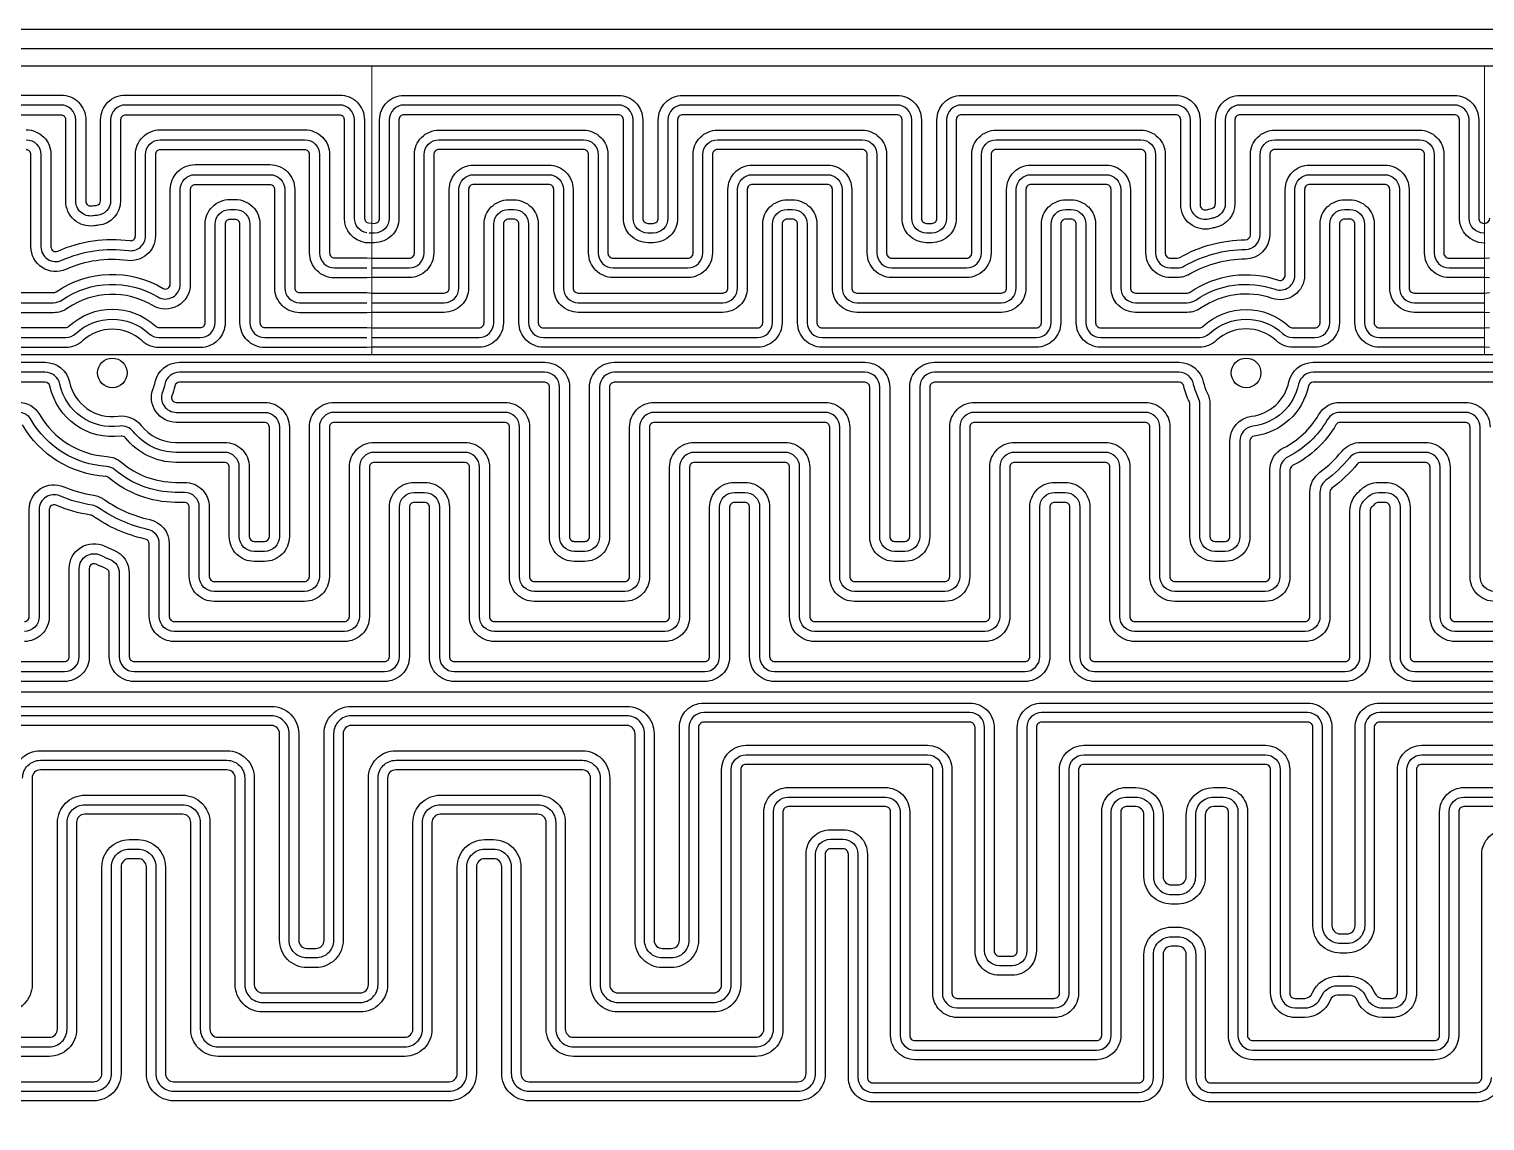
# Model space of a CAD drawing. Header units: millimetres. Extents: x -2003 to 8583, y -2734 to 1824.
# Drawn here: x 4998.1 to 5293.4, y 879.8 to 1101.4 of the extents above; entities that cross this region are included whole.
import ezdxf

# ---------------------------------------------------------------- set-up
doc = ezdxf.new("R2010")
doc.units = ezdxf.units.MM
doc.layers.add('参照', color=6, linetype='Continuous', lineweight=9)
for name, color, linetype in [('发热丝', 3, 'Continuous'), ('发热区', 2, 'Continuous'), ('菲林', 21, 'Continuous')]:
    doc.layers.add(name, color=color, linetype=linetype)

# ---------------------------------------------------------------- blocks, each defined once
blk = doc.blocks.new('20251221.1025411')
at = {"color": 0, "linetype": 'Continuous', "lineweight": 25}
blk.add_lwpolyline([(1458.5, 147), (1458.5, 258.5, -0.4142136), (1463.5, 263.5), (1473.5, 263.5, 0.4142136), (1478.5, 268.5), (1478.5, 424, 0.4142136), (1477.5, 425), (1, 425, 0.4142136)], format="xyb", dxfattribs=at)
for centre in [(969.25, 362.75), (1199.25, 362.75)]:
    blk.add_circle(centre, 3, dxfattribs=at)
at = {"layer": '参照', "color": 0}
for points in [[(1247.623, 425), (1021.897, 425), (1021.897, 366.4), (1247.623, 366.4)], [(1388.512, 251.385), (1388.512, 366.4), (1247.623, 366.4), (1247.623, 425), (1478.5, 425), (1478.5, 251.385)]]:
    blk.add_lwpolyline(points, close=True, dxfattribs=at)
at = {"layer": '参照', "color": 0, "linetype": 'Continuous', "lineweight": 25}
for points in [[(1020.897, 391.168, -0.3691491), (1018.364, 394.132), (1018.364, 414.1, 0.4142136), (1015.364, 417.1), (971.901, 417.1, 0.4142136), (968.901, 414.1), (968.901, 397.7, -0.3865017), (966.187, 394.714, 0.007639), (965.212, 394.605, -0.4516449), (961.835, 397.581), (961.835, 414.1, 0.4142136), (958.835, 417.1), (915.371, 417.1, 0.4142136)], [(1247.623, 391.132), (1247.482, 391.132, -0.4142136), (1244.482, 394.132), (1244.482, 414.1, 0.4142136), (1241.482, 417.1), (1198.019, 417.1, 0.4142136), (1195.019, 414.1), (1195.019, 397.107, -0.3546807), (1192.637, 394.172, 0.007785), (1191.662, 393.95, -0.4859498), (1187.953, 396.865), (1187.953, 414.1, 0.4142136), (1184.953, 417.1), (1141.489, 417.1, 0.4142136), (1138.489, 414.1), (1138.489, 394.132, -0.4142136), (1135.489, 391.132), (1134.423, 391.132, -0.4142136), (1131.423, 394.132), (1131.423, 414.1, 0.4142136), (1128.423, 417.1), (1084.96, 417.1, 0.4142136), (1081.96, 414.1), (1081.96, 394.132, -0.4142136), (1078.96, 391.132), (1077.894, 391.132, -0.4142136), (1074.894, 394.132), (1074.894, 414.1, 0.4142136), (1071.894, 417.1), (1028.43, 417.1, 0.4142136), (1025.43, 414.1), (1025.43, 394.132, -0.4142136), (1022.43, 391.132), (1021.364, 391.132)], [(951.769, 410.034, -0.4142136), (954.769, 407.034), (954.769, 388.332, 0.5439235), (958.997, 385.595, -0.1396027), (972.569, 387.569, 0.4537143), (975.967, 390.543), (975.967, 407.034, -0.4142136), (978.967, 410.034), (1008.298, 410.034, -0.4142136), (1011.298, 407.034), (1011.298, 387.065, 0.4142136), (1014.298, 384.065), (1020.897, 384.065)], [(1021.897, 384.065), (1029.497, 384.065, 0.4142136), (1032.497, 387.065), (1032.497, 407.034, -0.4142136), (1035.497, 410.034), (1064.828, 410.034, -0.4142136), (1067.828, 407.034), (1067.828, 387.065, 0.4142136), (1070.828, 384.065), (1086.026, 384.065, 0.4142136), (1089.026, 387.065), (1089.026, 407.034, -0.4142136), (1092.026, 410.034), (1121.357, 410.034, -0.4142136), (1124.357, 407.034), (1124.357, 387.065, 0.4142136), (1127.357, 384.065), (1142.556, 384.065, 0.4142136), (1145.556, 387.065), (1145.556, 407.034, -0.4142136), (1148.556, 410.034), (1177.886, 410.034, -0.4142136), (1180.886, 407.034), (1180.886, 387.065, 0.4142136), (1183.886, 384.065), (1185.286, 384.065, 0.1310689), (1186.78, 384.464, -0.1295731), (1199.103, 387.79, 0.4124913), (1202.085, 390.79), (1202.085, 407.034, -0.4142136), (1205.085, 410.034), (1234.416, 410.034, -0.4142136), (1237.416, 407.034), (1237.416, 387.065, 0.4142136), (1240.416, 384.065), (1247.623, 384.065)], [(950.702, 376.999), (957.325, 376.999, 0.1523838), (959.031, 377.532, -0.2943301), (978.491, 378.162, 0.5828658), (983.033, 380.735), (983.033, 399.968, -0.4142136), (986.033, 402.968), (1001.232, 402.968, -0.4142136), (1004.232, 399.968), (1004.232, 379.999, 0.4142136), (1007.232, 376.999), (1020.897, 376.999)], [(1021.897, 376.999), (1036.563, 376.999, 0.4142136), (1039.563, 379.999), (1039.563, 399.968, -0.4142136), (1042.563, 402.968), (1057.761, 402.968, -0.4142136), (1060.761, 399.968), (1060.761, 379.999, 0.4142136), (1063.761, 376.999), (1093.092, 376.999, 0.4142136), (1096.092, 379.999), (1096.092, 399.968, -0.4142136), (1099.092, 402.968), (1114.291, 402.968, -0.4142136), (1117.291, 399.968), (1117.291, 379.999, 0.4142136), (1120.291, 376.999), (1149.622, 376.999, 0.4142136), (1152.622, 379.999), (1152.622, 399.968, -0.4142136), (1155.622, 402.968), (1170.82, 402.968, -0.4142136), (1173.82, 399.968), (1173.82, 379.999, 0.4142136), (1176.82, 376.999), (1187.325, 376.999, 0.1523838), (1189.031, 377.532, -0.2394849), (1205.164, 379.719, 0.5162164), (1209.151, 382.552), (1209.151, 399.968, -0.4142136), (1212.151, 402.968), (1227.35, 402.968, -0.4142136), (1230.35, 399.968), (1230.35, 379.999, 0.4142136), (1233.35, 376.999), (1247.623, 376.999)], [(943.636, 369.933), (959.789, 369.933, 0.1893835), (961.831, 370.735, -0.3928573), (976.669, 370.735, 0.1893835), (978.711, 369.933), (987.1, 369.933, 0.4142136), (990.1, 372.933), (990.1, 392.901, -0.4142136), (993.1, 395.901), (994.166, 395.901, -0.4142136), (997.166, 392.901), (997.166, 372.933, 0.4142136), (1000.166, 369.933), (1020.897, 369.933)], [(1021.897, 369.933), (1043.629, 369.933, 0.4142136), (1046.629, 372.933), (1046.629, 392.901, -0.4142136), (1049.629, 395.901), (1050.695, 395.901, -0.4142136), (1053.695, 392.901), (1053.695, 372.933, 0.4142136), (1056.695, 369.933), (1100.158, 369.933, 0.4142136), (1103.158, 372.933), (1103.158, 392.901, -0.4142136), (1106.158, 395.901), (1107.225, 395.901, -0.4142136), (1110.225, 392.901), (1110.225, 372.933, 0.4142136), (1113.225, 369.933), (1156.688, 369.933, 0.4142136), (1159.688, 372.933), (1159.688, 392.901, -0.4142136), (1162.688, 395.901), (1163.754, 395.901, -0.4142136), (1166.754, 392.901), (1166.754, 372.933, 0.4142136), (1169.754, 369.933), (1189.789, 369.933, 0.1893835), (1191.831, 370.735, -0.3928573), (1206.669, 370.735, 0.1893835), (1208.711, 369.933), (1213.217, 369.933, 0.4142136), (1216.217, 372.933), (1216.217, 392.901, -0.4142136), (1219.217, 395.901), (1220.284, 395.901, -0.4142136), (1223.284, 392.901), (1223.284, 372.933, 0.4142136), (1226.284, 369.933), (1247.623, 369.933)], [(1251.836, 362.867), (1212.848, 362.867, 0.354261), (1209.913, 360.489, -0.319124), (1200.622, 351.937, 0.3777067), (1198, 348.961), (1198, 329.534, -0.4142136), (1195, 326.534), (1192.88, 326.534, -0.4142136), (1189.88, 329.534), (1189.88, 356.409, 0.1189763), (1189.55, 357.778, -0.0662831), (1188.587, 360.489, 0.354261), (1185.652, 362.867), (1136.044, 362.867, 0.4142136), (1133.044, 359.867), (1133.044, 329.534, -0.4142136), (1130.044, 326.534), (1127.924, 326.534, -0.4142136), (1124.924, 329.534), (1124.924, 359.867, 0.4142136), (1121.924, 362.867), (1071.088, 362.867, 0.4142136), (1068.088, 359.867), (1068.088, 329.534, -0.4142136), (1065.088, 326.534), (1062.968, 326.534, -0.4142136), (1059.968, 329.534), (1059.968, 359.867, 0.4142136), (1056.968, 362.867), (982.848, 362.867, 0.354261), (979.913, 360.489, -0.0398276), (979.42, 358.827, 0.5266492), (982.219, 354.747), (1000.132, 354.747, -0.4142136), (1003.132, 351.747), (1003.132, 329.534, -0.4142136), (1000.132, 326.534), (998.012, 326.534, -0.4142136), (995.012, 329.534), (995.012, 343.628, 0.4142136), (992.012, 346.628), (982.113, 346.628, -0.2266315), (973.502, 350.843, 0.2654957), (970.74, 351.952, -0.3933314), (958.587, 360.489, 0.354261), (955.652, 362.867), (941.176, 362.867, 0.4142136)], [(1249.717, 318.414, -0.4142136), (1246.717, 321.414), (1246.717, 351.747, 0.4142136), (1243.717, 354.747), (1218.324, 354.747, 0.2680532), (1215.725, 353.246, -0.1467477), (1207.775, 345.747, 0.2837799), (1206.119, 343.066), (1206.119, 321.414, -0.4142136), (1203.119, 318.414), (1184.761, 318.414, -0.4142136), (1181.761, 321.414), (1181.761, 351.747, 0.4142136), (1178.761, 354.747), (1144.163, 354.747, 0.4142136), (1141.163, 351.747), (1141.163, 321.414, -0.4142136), (1138.163, 318.414), (1119.805, 318.414, -0.4142136), (1116.805, 321.414), (1116.805, 351.747, 0.4142136), (1113.805, 354.747), (1079.207, 354.747, 0.4142136), (1076.207, 351.747), (1076.207, 321.414, -0.4142136), (1073.207, 318.414), (1054.849, 318.414, -0.4142136), (1051.849, 321.414), (1051.849, 351.747, 0.4142136), (1048.849, 354.747), (1014.251, 354.747, 0.4142136), (1011.251, 351.747), (1011.251, 321.414, -0.4142136), (1008.251, 318.414), (989.893, 318.414, -0.4142136), (986.893, 321.414), (986.893, 335.508, 0.4142136), (983.893, 338.508), (982.023, 338.508, -0.1748615), (969.785, 343.064, 0.161083), (968.038, 343.769, -0.2510379), (952.775, 353.246, 0.2680532), (950.176, 354.747)], [(1276.195, 310.295), (1241.597, 310.295, -0.4142136), (1238.597, 313.295), (1238.597, 343.628, 0.4142136), (1235.597, 346.628), (1222.547, 346.628, 0.2245408), (1220.228, 345.531, -0.0610618), (1215.448, 340.974, 0.2371071), (1214.239, 338.567), (1214.239, 313.295, -0.4142136), (1211.239, 310.295), (1176.641, 310.295, -0.4142136), (1173.641, 313.295), (1173.641, 343.628, 0.4142136), (1170.641, 346.628), (1152.283, 346.628, 0.4142136), (1149.283, 343.628), (1149.283, 313.295, -0.4142136), (1146.283, 310.295), (1111.685, 310.295, -0.4142136), (1108.685, 313.295), (1108.685, 343.628, 0.4142136), (1105.685, 346.628), (1087.327, 346.628, 0.4142136), (1084.327, 343.628), (1084.327, 313.295, -0.4142136), (1081.327, 310.295), (1046.729, 310.295, -0.4142136), (1043.729, 313.295), (1043.729, 343.628, 0.4142136), (1040.729, 346.628), (1022.371, 346.628, 0.4142136), (1019.371, 343.628), (1019.371, 313.295, -0.4142136), (1016.371, 310.295), (981.773, 310.295, -0.4142136), (978.773, 313.295), (978.773, 328.079, 0.3528582), (976.41, 331.011, -0.1006978), (966.425, 335.406, 0.1164192), (965.147, 335.922, -0.0630248), (958.593, 337.79, 0.5379994), (954.415, 335.031), (954.415, 313.295, -0.4142136), (951.415, 310.295)], [(908.698, 302.175), (959.534, 302.175, 0.4142136), (962.534, 305.175), (962.534, 323.073, -0.5525711), (966.835, 325.776, 0.015073), (968.789, 324.907, -0.3045818), (970.654, 322.13), (970.654, 305.175, 0.4142136), (973.654, 302.175), (1024.49, 302.175, 0.4142136), (1027.49, 305.175), (1027.49, 335.508, -0.4142136), (1030.49, 338.508), (1032.61, 338.508, -0.4142136), (1035.61, 335.508), (1035.61, 305.175, 0.4142136), (1038.61, 302.175), (1089.446, 302.175, 0.4142136), (1092.446, 305.175), (1092.446, 335.508, -0.4142136), (1095.446, 338.508), (1097.566, 338.508, -0.4142136), (1100.566, 335.508), (1100.566, 305.175, 0.4142136), (1103.566, 302.175), (1154.402, 302.175, 0.4142136), (1157.402, 305.175), (1157.402, 335.508, -0.4142136), (1160.402, 338.508), (1162.522, 338.508, -0.4142136), (1165.522, 335.508), (1165.522, 305.175, 0.4142136), (1168.522, 302.175), (1219.358, 302.175, 0.4142136), (1222.358, 305.175), (1222.358, 334.783, -0.2078586), (1223.311, 336.976, 0.0068504), (1224.008, 337.644, -0.1971036), (1226.115, 338.508), (1227.478, 338.508, -0.4142136), (1230.478, 335.508), (1230.478, 305.175, 0.4142136), (1233.478, 302.175), (1284.314, 302.175, 0.4142136)], [(1280.279, 293.825), (1226.307, 293.825, 0.4142136), (1223.307, 290.825), (1223.307, 250.592, -0.4142136), (1219.707, 246.992), (1218.339, 246.992, -0.4142136), (1214.739, 250.592), (1214.739, 290.825, 0.4142136), (1211.739, 293.825), (1157.767, 293.825, 0.4142136), (1154.767, 290.825), (1154.767, 245.486, -0.4142136), (1151.767, 242.486), (1149.2, 242.486, -0.4142136), (1146.2, 245.486), (1146.2, 290.825, 0.4142136), (1143.2, 293.825), (1089.228, 293.825, 0.4142136), (1086.228, 290.825), (1086.228, 247.644, -0.4142136), (1082.628, 244.044), (1080.823, 244.044, -0.4142136), (1077.223, 247.644), (1077.223, 289.563, 0.4142136), (1073.623, 293.163), (1017.736, 293.163, 0.4142136), (1014.136, 289.563), (1014.136, 247.644, -0.4142136), (1010.536, 244.044), (1008.723, 244.044, -0.4142136), (1005.123, 247.644), (1005.123, 289.563, 0.4142136), (1001.523, 293.163), (945.636, 293.163, 0.4142136)], [(951.049, 280.55, -0.4142136), (954.649, 284.15), (992.511, 284.15, -0.4142136), (996.111, 280.55), (996.111, 238.631, 0.4142136), (999.711, 235.031), (1019.548, 235.031, 0.4142136), (1023.148, 238.631), (1023.148, 280.55, -0.4142136), (1026.748, 284.15), (1064.611, 284.15, -0.4142136), (1068.211, 280.55), (1068.211, 238.631, 0.4142136), (1071.811, 235.031), (1091.195, 235.031, 0.4142136), (1094.795, 238.631), (1094.795, 282.258, -0.4142136), (1097.795, 285.258), (1134.632, 285.258, -0.4142136), (1137.632, 282.258), (1137.632, 236.919, 0.4142136), (1140.632, 233.919), (1160.335, 233.919, 0.4142136), (1163.335, 236.919), (1163.335, 282.258, -0.4142136), (1166.335, 285.258), (1203.172, 285.258, -0.4142136), (1206.172, 282.258), (1206.172, 236.919, 0.4142136), (1209.172, 233.919), (1211.139, 233.919, 0.3058685), (1214.478, 236.172, -0.3058685), (1217.816, 238.425), (1220.23, 238.425, -0.3058685), (1223.568, 236.172, 0.3058685), (1226.907, 233.919), (1228.874, 233.919, 0.4142136), (1231.874, 236.919), (1231.874, 282.258, -0.4142136), (1234.874, 285.258), (1271.712, 285.258, -0.4142136)], [(918.599, 226.019), (956.461, 226.019, 0.4142136), (960.061, 229.619), (960.061, 271.538, -0.4142136), (963.661, 275.138), (983.498, 275.138, -0.4142136), (987.098, 271.538), (987.098, 229.619, 0.4142136), (990.698, 226.019), (1028.561, 226.019, 0.4142136), (1032.161, 229.619), (1032.161, 271.538, -0.4142136), (1035.761, 275.138), (1055.598, 275.138, -0.4142136), (1059.198, 271.538), (1059.198, 229.619, 0.4142136), (1062.798, 226.019), (1099.763, 226.019, 0.4142136), (1103.363, 229.619), (1103.363, 273.69, -0.4142136), (1106.363, 276.69), (1126.065, 276.69, -0.4142136), (1129.065, 273.69), (1129.065, 228.351, 0.4142136), (1132.065, 225.351), (1168.902, 225.351, 0.4142136), (1171.902, 228.351), (1171.902, 273.69, -0.4142136), (1174.902, 276.69), (1176.87, 276.69, -0.4142136), (1180.47, 273.09), (1180.47, 260.531, 0.4142136), (1184.07, 256.931), (1185.437, 256.931, 0.4142136), (1189.037, 260.531), (1189.037, 273.09, -0.4142136), (1192.637, 276.69), (1194.605, 276.69, -0.4142136), (1197.605, 273.69), (1197.605, 228.351, 0.4142136), (1200.605, 225.351), (1237.442, 225.351, 0.4142136), (1240.442, 228.351), (1240.442, 273.69, -0.4142136), (1243.442, 276.69), (1263.144, 276.69, -0.4142136)], [(909.586, 217.006), (965.474, 217.006, 0.4142136), (969.074, 220.606), (969.074, 262.525, -0.4142136), (972.674, 266.125), (974.486, 266.125, -0.4142136), (978.086, 262.525), (978.086, 220.606, 0.4142136), (981.686, 217.006), (1037.573, 217.006, 0.4142136), (1041.173, 220.606), (1041.173, 262.525, -0.4142136), (1044.773, 266.125), (1046.586, 266.125, -0.4142136), (1050.186, 262.525), (1050.186, 220.606, 0.4142136), (1053.786, 217.006), (1108.33, 217.006, 0.4142136), (1111.93, 220.606), (1111.93, 265.123, -0.4142136), (1114.93, 268.123), (1117.497, 268.123, -0.4142136), (1120.497, 265.123), (1120.497, 219.784, 0.4142136), (1123.497, 216.784), (1177.47, 216.784, 0.4142136), (1180.47, 219.784), (1180.47, 244.764, -0.4142136), (1184.07, 248.364), (1185.437, 248.364, -0.4142136), (1189.037, 244.764), (1189.037, 219.784, 0.4142136), (1192.037, 216.784), (1246.009, 216.784, 0.4142136), (1249.009, 219.784)]]:
    blk.add_lwpolyline(points, format="xyb", dxfattribs=at)
at = {"layer": '发热丝', "color": 0}
for points in [[(1248.623, 367.898), (1247.623, 367.972), (1226.284, 367.972, -0.4142136), (1221.322, 372.933), (1221.322, 392.901, 0.4142136), (1220.284, 393.94), (1219.217, 393.94, 0.4142136), (1218.179, 392.901), (1218.179, 372.933, -0.4142136), (1213.217, 367.972), (1208.711, 367.972, -0.1893835), (1205.334, 369.298, 0.3928573), (1193.166, 369.298, -0.1893835), (1189.789, 367.972), (1169.754, 367.972, -0.4142136), (1164.793, 372.933), (1164.793, 392.901, 0.4142136), (1163.754, 393.94), (1162.688, 393.94, 0.4142136), (1161.649, 392.901), (1161.649, 372.933, -0.4142136), (1156.688, 367.972), (1113.225, 367.972, -0.4142136), (1108.263, 372.933), (1108.263, 392.901, 0.4142136), (1107.225, 393.94), (1106.158, 393.94, 0.4142136), (1105.12, 392.901), (1105.12, 372.933, -0.4142136), (1100.158, 367.972), (1056.695, 367.972, -0.4142136), (1051.734, 372.933), (1051.734, 392.901, 0.4142136), (1050.695, 393.94), (1049.629, 393.94, 0.4142136), (1048.59, 392.901), (1048.59, 372.933, -0.4142136), (1043.629, 367.972), (1021.897, 367.972), (1020.897, 367.902), (1000.166, 367.902, -0.4142136), (995.135, 372.933), (995.135, 392.901, 0.4142136), (994.166, 393.87), (993.1, 393.87, 0.4142136), (992.131, 392.901), (992.131, 372.933, -0.4142136), (987.1, 367.902), (978.711, 367.902, -0.1893835), (975.287, 369.247, 0.3928573), (963.213, 369.247, -0.1893835), (959.789, 367.902), (943.636, 367.902, -0.4142136)], [(941.176, 364.897), (955.652, 364.897, -0.354261), (960.573, 360.91, 0.3933314), (970.462, 353.963, -0.2654957), (975.093, 352.104, 0.226368), (982.124, 348.658), (992.012, 348.658, -0.4142136), (997.042, 343.628), (997.042, 329.534, 0.4142136), (998.012, 328.564), (1000.132, 328.564, 0.4142136), (1001.102, 329.534), (1001.102, 351.747, 0.4142136), (1000.132, 352.717), (982.219, 352.717, -0.5266492), (977.526, 359.558, 0.0398276), (977.927, 360.91, -0.354261), (982.848, 364.897), (1056.968, 364.897, -0.4142136), (1061.998, 359.867), (1061.998, 329.534, 0.4142136), (1062.968, 328.564), (1065.088, 328.564, 0.4142136), (1066.058, 329.534), (1066.058, 359.867, -0.4142136), (1071.088, 364.897), (1121.924, 364.897, -0.4142136), (1126.954, 359.867), (1126.954, 329.534, 0.4142136), (1127.924, 328.564), (1130.044, 328.564, 0.4142136), (1131.014, 329.534), (1131.014, 359.867, -0.4142136), (1136.044, 364.897), (1185.652, 364.897, -0.354261), (1190.573, 360.91, 0.0662831), (1191.357, 358.704, -0.1189763), (1191.91, 356.409), (1191.91, 329.534, 0.4142136), (1192.88, 328.564), (1195, 328.564, 0.4142136), (1195.97, 329.534), (1195.97, 348.961, -0.3777067), (1200.367, 353.951, 0.319124), (1207.927, 360.91, -0.354261), (1212.848, 364.897), (1251.836, 364.897, -0.4142136)], [(1250.947, 219.784, -0.4142136), (1246.009, 214.846), (1192.037, 214.846, -0.4142136), (1187.1, 219.784), (1187.1, 244.764, 0.4142136), (1185.437, 246.427), (1184.07, 246.427, 0.4142136), (1182.407, 244.764), (1182.407, 219.784, -0.4142136), (1177.47, 214.846), (1123.497, 214.846, -0.4142136), (1118.56, 219.784), (1118.56, 265.123, 0.4142136), (1117.497, 266.185), (1114.93, 266.185, 0.4142136), (1113.867, 265.123), (1113.867, 220.606, -0.4142136), (1108.33, 215.069), (1053.786, 215.069, -0.4142136), (1048.248, 220.606), (1048.248, 262.525, 0.4142136), (1046.586, 264.188), (1044.773, 264.188, 0.4142136), (1043.111, 262.525), (1043.111, 220.606, -0.4142136), (1037.573, 215.069), (981.686, 215.069, -0.4142136), (976.149, 220.606), (976.149, 262.525, 0.4142136), (974.486, 264.188), (972.674, 264.188, 0.4142136), (971.011, 262.525), (971.011, 220.606, -0.4142136), (965.474, 215.069), (909.586, 215.069, -0.4142136)], [(945.636, 295.1), (1001.523, 295.1, -0.4142136), (1007.061, 289.563), (1007.061, 247.644, 0.4142136), (1008.723, 245.981), (1010.536, 245.981, 0.4142136), (1012.199, 247.644), (1012.199, 289.563, -0.4142136), (1017.736, 295.1), (1073.623, 295.1, -0.4142136), (1079.161, 289.563), (1079.161, 247.644, 0.4142136), (1080.823, 245.981), (1082.628, 245.981, 0.4142136), (1084.29, 247.644), (1084.29, 290.825, -0.4142136), (1089.228, 295.762), (1143.2, 295.762, -0.4142136), (1148.137, 290.825), (1148.137, 245.486, 0.4142136), (1149.2, 244.423), (1151.767, 244.423, 0.4142136), (1152.83, 245.486), (1152.83, 290.825, -0.4142136), (1157.767, 295.762), (1211.739, 295.762, -0.4142136), (1216.677, 290.825), (1216.677, 250.592, 0.4142136), (1218.339, 248.93), (1219.707, 248.93, 0.4142136), (1221.369, 250.592), (1221.369, 290.825, -0.4142136), (1226.307, 295.762), (1280.279, 295.762, -0.4142136)], [(1284.314, 300.145), (1233.478, 300.145, -0.4142136), (1228.448, 305.175), (1228.448, 335.508, 0.4142136), (1227.478, 336.478), (1226.115, 336.478, 0.1971036), (1225.434, 336.199, -0.0068504), (1224.697, 335.492, 0.2078586), (1224.388, 334.783), (1224.388, 305.175, -0.4142136), (1219.358, 300.145), (1168.522, 300.145, -0.4142136), (1163.492, 305.175), (1163.492, 335.508, 0.4142136), (1162.522, 336.478), (1160.402, 336.478, 0.4142136), (1159.432, 335.508), (1159.432, 305.175, -0.4142136), (1154.402, 300.145), (1103.566, 300.145, -0.4142136), (1098.536, 305.175), (1098.536, 335.508, 0.4142136), (1097.566, 336.478), (1095.446, 336.478, 0.4142136), (1094.476, 335.508), (1094.476, 305.175, -0.4142136), (1089.446, 300.145), (1038.61, 300.145, -0.4142136), (1033.58, 305.175), (1033.58, 335.508, 0.4142136), (1032.61, 336.478), (1030.49, 336.478, 0.4142136), (1029.52, 335.508), (1029.52, 305.175, -0.4142136), (1024.49, 300.145), (973.654, 300.145, -0.4142136), (968.624, 305.175), (968.624, 322.13, 0.3045818), (968.021, 323.028, -0.015073), (965.955, 323.947, 0.5525711), (964.564, 323.073), (964.564, 305.175, -0.4142136), (959.534, 300.145), (908.698, 300.145, -0.4142136)], [(915.371, 419.131), (958.835, 419.131, -0.4142136), (963.866, 414.1), (963.866, 397.581, 0.4516449), (964.957, 396.62, -0.007639), (965.993, 396.735, 0.3865017), (966.87, 397.7), (966.87, 414.1, -0.4142136), (971.901, 419.131), (1015.364, 419.131, -0.4142136), (1020.395, 414.1), (1020.395, 394.132, 0.3691491), (1021.213, 393.174), (1022.43, 393.093, 0.4142136), (1023.469, 394.132), (1023.469, 414.1, -0.4142136), (1028.43, 419.061), (1071.894, 419.061, -0.4142136), (1076.855, 414.1), (1076.855, 394.132, 0.4142136), (1077.894, 393.093), (1078.96, 393.093, 0.4142136), (1079.998, 394.132), (1079.998, 414.1, -0.4142136), (1084.96, 419.061), (1128.423, 419.061, -0.4142136), (1133.385, 414.1), (1133.385, 394.132, 0.4142136), (1134.423, 393.093), (1135.489, 393.093, 0.4142136), (1136.528, 394.132), (1136.528, 414.1, -0.4142136), (1141.489, 419.061), (1184.953, 419.061, -0.4142136), (1189.914, 414.1), (1189.914, 396.865, 0.4859498), (1191.198, 395.856, -0.007785), (1192.233, 396.091, 0.3546807), (1193.057, 397.107), (1193.057, 414.1, -0.4142136), (1198.019, 419.061), (1241.482, 419.061, -0.4142136), (1246.444, 414.1), (1246.444, 394.132, 0.4142136), (1247.482, 393.093), (1247.623, 393.093, 0.4050206), (1248.728, 394.132)], [(949.111, 280.55, -0.4142136), (954.649, 286.087), (992.511, 286.087, -0.4142136), (998.048, 280.55), (998.048, 238.631, 0.4142136), (999.711, 236.969), (1019.548, 236.969, 0.4142136), (1021.211, 238.631), (1021.211, 280.55, -0.4142136), (1026.748, 286.087), (1064.611, 286.087, -0.4142136), (1070.148, 280.55), (1070.148, 238.631, 0.4142136), (1071.811, 236.969), (1091.195, 236.969, 0.4142136), (1092.858, 238.631), (1092.858, 282.258, -0.4142136), (1097.795, 287.195), (1134.632, 287.195, -0.4142136), (1139.57, 282.258), (1139.57, 236.919, 0.4142136), (1140.632, 235.856), (1160.335, 235.856, 0.4142136), (1161.397, 236.919), (1161.397, 282.258, -0.4142136), (1166.335, 287.195), (1203.172, 287.195, -0.4142136), (1208.109, 282.258), (1208.109, 236.919, 0.4142136), (1209.172, 235.856), (1211.139, 235.856, 0.3058685), (1212.681, 236.897, -0.3058685), (1217.816, 240.362), (1220.23, 240.362, -0.3058685), (1225.365, 236.897, 0.3058685), (1226.907, 235.856), (1228.874, 235.856, 0.4142136), (1229.937, 236.919), (1229.937, 282.258, -0.4142136), (1234.874, 287.195), (1271.712, 287.195, -0.4142136)], [(1276.195, 308.265), (1241.597, 308.265, -0.4142136), (1236.567, 313.295), (1236.567, 343.628, 0.4142136), (1235.597, 344.598), (1222.547, 344.598, 0.2245408), (1221.798, 344.243, -0.0610618), (1216.66, 339.345, 0.2371071), (1216.269, 338.567), (1216.269, 313.295, -0.4142136), (1211.239, 308.265), (1176.641, 308.265, -0.4142136), (1171.611, 313.295), (1171.611, 343.628, 0.4142136), (1170.641, 344.598), (1152.283, 344.598, 0.4142136), (1151.313, 343.628), (1151.313, 313.295, -0.4142136), (1146.283, 308.265), (1111.685, 308.265, -0.4142136), (1106.655, 313.295), (1106.655, 343.628, 0.4142136), (1105.685, 344.598), (1087.327, 344.598, 0.4142136), (1086.357, 343.628), (1086.357, 313.295, -0.4142136), (1081.327, 308.265), (1046.729, 308.265, -0.4142136), (1041.699, 313.295), (1041.699, 343.628, 0.4142136), (1040.729, 344.598), (1022.371, 344.598, 0.4142136), (1021.401, 343.628), (1021.401, 313.295, -0.4142136), (1016.371, 308.265), (981.773, 308.265, -0.4142136), (976.743, 313.295), (976.743, 328.079, 0.3528582), (975.979, 329.027, -0.1006978), (965.253, 333.749, 0.1164192), (964.84, 333.915, -0.0630248), (957.796, 335.923, 0.5379994), (956.445, 335.031), (956.445, 313.295, -0.4142136), (951.415, 308.265)], [(951.769, 412.065, -0.4142136), (956.8, 407.034), (956.8, 388.332, 0.5439235), (958.165, 387.448, -0.1396027), (972.839, 389.582, 0.4537143), (973.936, 390.543), (973.936, 407.034, -0.4142136), (978.967, 412.065), (1008.298, 412.065, -0.4142136), (1013.329, 407.034), (1013.329, 387.065, 0.4142136), (1014.298, 386.096), (1020.897, 386.096), (1021.897, 386.027), (1029.497, 386.027, 0.4142136), (1030.535, 387.065), (1030.535, 407.034, -0.4142136), (1035.497, 411.995), (1064.828, 411.995, -0.4142136), (1069.789, 407.034), (1069.789, 387.065, 0.4142136), (1070.828, 386.027), (1086.026, 386.027, 0.4142136), (1087.065, 387.065), (1087.065, 407.034, -0.4142136), (1092.026, 411.995), (1121.357, 411.995, -0.4142136), (1126.319, 407.034), (1126.319, 387.065, 0.4142136), (1127.357, 386.027), (1142.556, 386.027, 0.4142136), (1143.594, 387.065), (1143.594, 407.034, -0.4142136), (1148.556, 411.995), (1177.886, 411.995, -0.4142136), (1182.848, 407.034), (1182.848, 387.065, 0.4142136), (1183.886, 386.027), (1185.286, 386.027, 0.1310689), (1185.803, 386.165, -0.1295731), (1199.091, 389.751, 0.4124913), (1200.124, 390.79), (1200.124, 407.034, -0.4142136), (1205.085, 411.995), (1234.416, 411.995, -0.4142136), (1239.377, 407.034), (1239.377, 387.065, 0.4142136), (1240.416, 386.027), (1247.623, 386.027), (1248.623, 386.1)], [(1247.763, 389.097), (1247.482, 389.101, -0.4044924), (1242.521, 394.132), (1242.521, 414.1, 0.4142136), (1241.482, 415.138), (1198.019, 415.138, 0.4142136), (1196.98, 414.1), (1196.98, 397.107, -0.3546807), (1193.041, 392.252, 0.007785), (1192.125, 392.045, -0.4859498), (1185.991, 396.865), (1185.991, 414.1, 0.4142136), (1184.953, 415.138), (1141.489, 415.138, 0.4142136), (1140.451, 414.1), (1140.451, 394.132, -0.4142136), (1135.489, 389.17), (1134.423, 389.17, -0.4142136), (1129.462, 394.132), (1129.462, 414.1, 0.4142136), (1128.423, 415.138), (1084.96, 415.138, 0.4142136), (1083.921, 414.1), (1083.921, 394.132, -0.4142136), (1078.96, 389.17), (1077.894, 389.17, -0.4142136), (1072.932, 394.132), (1072.932, 414.1, 0.4142136), (1071.894, 415.138), (1028.43, 415.138, 0.4142136), (1027.392, 414.1), (1027.392, 394.132, -0.4142136), (1022.43, 389.17), (1020.581, 389.162, -0.3691491), (1016.333, 394.132), (1016.333, 414.1, 0.4142136), (1015.364, 415.069), (971.901, 415.069, 0.4142136), (970.932, 414.1), (970.932, 397.7, -0.3865017), (966.381, 392.692, 0.007639), (965.467, 392.59, -0.4516449), (959.804, 397.581), (959.804, 414.1, 0.4142136), (958.835, 415.069), (915.371, 415.069, 0.4142136)], [(908.698, 304.205), (959.534, 304.205, 0.4142136), (960.504, 305.175), (960.504, 323.073, -0.5525711), (967.715, 327.605, 0.015073), (969.558, 326.786, -0.3045818), (972.684, 322.13), (972.684, 305.175, 0.4142136), (973.654, 304.205), (1024.49, 304.205, 0.4142136), (1025.46, 305.175), (1025.46, 335.508, -0.4142136), (1030.49, 340.538), (1032.61, 340.538, -0.4142136), (1037.64, 335.508), (1037.64, 305.175, 0.4142136), (1038.61, 304.205), (1089.446, 304.205, 0.4142136), (1090.416, 305.175), (1090.416, 335.508, -0.4142136), (1095.446, 340.538), (1097.566, 340.538, -0.4142136), (1102.596, 335.508), (1102.596, 305.175, 0.4142136), (1103.566, 304.205), (1154.402, 304.205, 0.4142136), (1155.372, 305.175), (1155.372, 335.508, -0.4142136), (1160.402, 340.538), (1162.522, 340.538, -0.4142136), (1167.552, 335.508), (1167.552, 305.175, 0.4142136), (1168.522, 304.205), (1219.358, 304.205, 0.4142136), (1220.328, 305.175), (1220.328, 334.783, -0.2078586), (1221.926, 338.459, 0.0068504), (1222.583, 339.09, -0.1971036), (1226.115, 340.538), (1227.478, 340.538, -0.4142136), (1232.508, 335.508), (1232.508, 305.175, 0.4142136), (1233.478, 304.205), (1284.314, 304.205, 0.4142136)], [(1280.279, 291.888), (1226.307, 291.888, 0.4142136), (1225.244, 290.825), (1225.244, 250.592, -0.4142136), (1219.707, 245.055), (1218.339, 245.055, -0.4142136), (1212.802, 250.592), (1212.802, 290.825, 0.4142136), (1211.739, 291.888), (1157.767, 291.888, 0.4142136), (1156.705, 290.825), (1156.705, 245.486, -0.4142136), (1151.767, 240.549), (1149.2, 240.549, -0.4142136), (1144.262, 245.486), (1144.262, 290.825, 0.4142136), (1143.2, 291.888), (1089.228, 291.888, 0.4142136), (1088.165, 290.825), (1088.165, 247.644, -0.4142136), (1082.628, 242.106), (1080.823, 242.106, -0.4142136), (1075.286, 247.644), (1075.286, 289.563, 0.4142136), (1073.623, 291.225), (1017.736, 291.225, 0.4142136), (1016.073, 289.563), (1016.073, 247.644, -0.4142136), (1010.536, 242.106), (1008.723, 242.106, -0.4142136), (1003.186, 247.644), (1003.186, 289.563, 0.4142136), (1001.523, 291.225), (945.636, 291.225, 0.4142136)], [(918.599, 227.956), (956.461, 227.956, 0.4142136), (958.124, 229.619), (958.124, 271.538, -0.4142136), (963.661, 277.075), (983.498, 277.075, -0.4142136), (989.036, 271.538), (989.036, 229.619, 0.4142136), (990.698, 227.956), (1028.561, 227.956, 0.4142136), (1030.223, 229.619), (1030.223, 271.538, -0.4142136), (1035.761, 277.075), (1055.598, 277.075, -0.4142136), (1061.136, 271.538), (1061.136, 229.619, 0.4142136), (1062.798, 227.956), (1099.763, 227.956, 0.4142136), (1101.425, 229.619), (1101.425, 273.69, -0.4142136), (1106.363, 278.627), (1126.065, 278.627, -0.4142136), (1131.002, 273.69), (1131.002, 228.351, 0.4142136), (1132.065, 227.289), (1168.902, 227.289, 0.4142136), (1169.965, 228.351), (1169.965, 273.69, -0.4142136), (1174.902, 278.627), (1176.87, 278.627, -0.4142136), (1182.407, 273.09), (1182.407, 260.531, 0.4142136), (1184.07, 258.869), (1185.437, 258.869, 0.4142136), (1187.1, 260.531), (1187.1, 273.09, -0.4142136), (1192.637, 278.627), (1194.605, 278.627, -0.4142136), (1199.542, 273.69), (1199.542, 228.351, 0.4142136), (1200.605, 227.289), (1237.442, 227.289, 0.4142136), (1238.504, 228.351), (1238.504, 273.69, -0.4142136), (1243.442, 278.627), (1263.144, 278.627, -0.4142136)], [(1249.717, 316.384, -0.4142136), (1244.687, 321.414), (1244.687, 351.747, 0.4142136), (1243.717, 352.717), (1218.324, 352.717, 0.2680532), (1217.484, 352.232, -0.1467477), (1208.685, 343.933, 0.2837799), (1208.149, 343.066), (1208.149, 321.414, -0.4142136), (1203.119, 316.384), (1184.761, 316.384, -0.4142136), (1179.731, 321.414), (1179.731, 351.747, 0.4142136), (1178.761, 352.717), (1144.163, 352.717, 0.4142136), (1143.193, 351.747), (1143.193, 321.414, -0.4142136), (1138.163, 316.384), (1119.805, 316.384, -0.4142136), (1114.775, 321.414), (1114.775, 351.747, 0.4142136), (1113.805, 352.717), (1079.207, 352.717, 0.4142136), (1078.237, 351.747), (1078.237, 321.414, -0.4142136), (1073.207, 316.384), (1054.849, 316.384, -0.4142136), (1049.819, 321.414), (1049.819, 351.747, 0.4142136), (1048.849, 352.717), (1014.251, 352.717, 0.4142136), (1013.281, 351.747), (1013.281, 321.414, -0.4142136), (1008.251, 316.384), (989.893, 316.384, -0.4142136), (984.863, 321.414), (984.863, 335.508, 0.4142136), (983.893, 336.478), (982.013, 336.478, -0.1749896), (968.474, 341.515, 0.161083), (967.909, 341.743, -0.2510379), (951.016, 352.232, 0.2680532)], [(950.702, 379.03), (957.325, 379.03, 0.1523838), (957.876, 379.202, -0.2943301), (979.535, 379.904, 0.5828658), (981.002, 380.735), (981.002, 399.968, -0.4142136), (986.033, 404.999), (1001.232, 404.999, -0.4142136), (1006.263, 399.968), (1006.263, 379.999, 0.4142136), (1007.232, 379.03), (1020.897, 379.03), (1021.897, 378.961), (1036.563, 378.961, 0.4142136), (1037.601, 379.999), (1037.601, 399.968, -0.4142136), (1042.563, 404.929), (1057.761, 404.929, -0.4142136), (1062.723, 399.968), (1062.723, 379.999, 0.4142136), (1063.761, 378.961), (1093.092, 378.961, 0.4142136), (1094.131, 379.999), (1094.131, 399.968, -0.4142136), (1099.092, 404.929), (1114.291, 404.929, -0.4142136), (1119.252, 399.968), (1119.252, 379.999, 0.4142136), (1120.291, 378.961), (1149.622, 378.961, 0.4142136), (1150.66, 379.999), (1150.66, 399.968, -0.4142136), (1155.622, 404.929), (1170.82, 404.929, -0.4142136), (1175.782, 399.968), (1175.782, 379.999, 0.4142136), (1176.82, 378.961), (1187.325, 378.961, 0.1523838), (1187.916, 379.145, -0.2394849), (1205.809, 381.571, 0.5162164), (1207.19, 382.552), (1207.19, 399.968, -0.4142136), (1212.151, 404.929), (1227.35, 404.929, -0.4142136), (1232.311, 399.968), (1232.311, 379.999, 0.4142136), (1233.35, 378.961), (1247.623, 378.961), (1248.623, 379.034)], [(1248.623, 382.03), (1247.623, 382.104), (1240.416, 382.104, -0.4142136), (1235.454, 387.065), (1235.454, 407.034, 0.4142136), (1234.416, 408.072), (1205.085, 408.072, 0.4142136), (1204.047, 407.034), (1204.047, 390.79, -0.4124913), (1199.114, 385.828, 0.1295731), (1187.757, 382.763, -0.1310689), (1185.286, 382.104), (1183.886, 382.104, -0.4142136), (1178.925, 387.065), (1178.925, 407.034, 0.4142136), (1177.886, 408.072), (1148.556, 408.072, 0.4142136), (1147.517, 407.034), (1147.517, 387.065, -0.4142136), (1142.556, 382.104), (1127.357, 382.104, -0.4142136), (1122.396, 387.065), (1122.396, 407.034, 0.4142136), (1121.357, 408.072), (1092.026, 408.072, 0.4142136), (1090.988, 407.034), (1090.988, 387.065, -0.4142136), (1086.026, 382.104), (1070.828, 382.104, -0.4142136), (1065.866, 387.065), (1065.866, 407.034, 0.4142136), (1064.828, 408.072), (1035.497, 408.072, 0.4142136), (1034.458, 407.034), (1034.458, 387.065, -0.4142136), (1029.497, 382.104), (1021.897, 382.104), (1020.897, 382.034), (1014.298, 382.034, -0.4142136), (1009.267, 387.065), (1009.267, 407.034, 0.4142136), (1008.298, 408.003), (978.967, 408.003, 0.4142136), (977.998, 407.034), (977.998, 390.543, -0.4537143), (972.3, 385.556, 0.1396027), (959.829, 383.742, -0.5439235), (952.738, 388.332), (952.738, 407.034, 0.4142136), (951.769, 408.003)], [(951.415, 312.325, 0.4142136), (952.385, 313.295), (952.385, 335.031, -0.5379994), (959.39, 339.657, 0.0630248), (965.454, 337.929, -0.1164192), (967.597, 337.064, 0.1006978), (976.841, 332.995, -0.3528582), (980.803, 328.079), (980.803, 313.295, 0.4142136), (981.773, 312.325), (1016.371, 312.325, 0.4142136), (1017.341, 313.295), (1017.341, 343.628, -0.4142136), (1022.371, 348.658), (1040.729, 348.658, -0.4142136), (1045.759, 343.628), (1045.759, 313.295, 0.4142136), (1046.729, 312.325), (1081.327, 312.325, 0.4142136), (1082.297, 313.295), (1082.297, 343.628, -0.4142136), (1087.327, 348.658), (1105.685, 348.658, -0.4142136), (1110.715, 343.628), (1110.715, 313.295, 0.4142136), (1111.685, 312.325), (1146.283, 312.325, 0.4142136), (1147.253, 313.295), (1147.253, 343.628, -0.4142136), (1152.283, 348.658), (1170.641, 348.658, -0.4142136), (1175.671, 343.628), (1175.671, 313.295, 0.4142136), (1176.641, 312.325), (1211.239, 312.325, 0.4142136), (1212.209, 313.295), (1212.209, 338.567, -0.2371071), (1214.237, 342.603, 0.0610618), (1218.659, 346.819, -0.2245408), (1222.547, 348.658), (1235.597, 348.658, -0.4142136), (1240.627, 343.628), (1240.627, 313.295, 0.4142136), (1241.597, 312.325), (1276.195, 312.325, 0.4142136)], [(1271.712, 283.32), (1234.874, 283.32, 0.4142136), (1233.812, 282.258), (1233.812, 236.919, -0.4142136), (1228.874, 231.981), (1226.907, 231.981, -0.3058685), (1221.772, 235.447, 0.3058685), (1220.23, 236.487), (1217.816, 236.487, 0.3058685), (1216.275, 235.447, -0.3058685), (1211.139, 231.981), (1209.172, 231.981, -0.4142136), (1204.235, 236.919), (1204.235, 282.258, 0.4142136), (1203.172, 283.32), (1166.335, 283.32, 0.4142136), (1165.272, 282.258), (1165.272, 236.919, -0.4142136), (1160.335, 231.981), (1140.632, 231.981, -0.4142136), (1135.695, 236.919), (1135.695, 282.258, 0.4142136), (1134.632, 283.32), (1097.795, 283.32, 0.4142136), (1096.732, 282.258), (1096.732, 238.631, -0.4142136), (1091.195, 233.094), (1071.811, 233.094, -0.4142136), (1066.273, 238.631), (1066.273, 280.55, 0.4142136), (1064.611, 282.213), (1026.748, 282.213, 0.4142136), (1025.086, 280.55), (1025.086, 238.631, -0.4142136), (1019.548, 233.094), (999.711, 233.094, -0.4142136), (994.174, 238.631), (994.174, 280.55, 0.4142136), (992.511, 282.213), (954.649, 282.213, 0.4142136), (952.986, 280.55), (952.986, 238.631, -0.4142136), (947.449, 233.094)], [(909.586, 218.944), (965.474, 218.944, 0.4142136), (967.136, 220.606), (967.136, 262.525, -0.4142136), (972.674, 268.062), (974.486, 268.062, -0.4142136), (980.023, 262.525), (980.023, 220.606, 0.4142136), (981.686, 218.944), (1037.573, 218.944, 0.4142136), (1039.236, 220.606), (1039.236, 262.525, -0.4142136), (1044.773, 268.062), (1046.586, 268.062, -0.4142136), (1052.123, 262.525), (1052.123, 220.606, 0.4142136), (1053.786, 218.944), (1108.33, 218.944, 0.4142136), (1109.993, 220.606), (1109.993, 265.123, -0.4142136), (1114.93, 270.06), (1117.497, 270.06, -0.4142136), (1122.435, 265.123), (1122.435, 219.784, 0.4142136), (1123.497, 218.721), (1177.47, 218.721, 0.4142136), (1178.532, 219.784), (1178.532, 244.764, -0.4142136), (1184.07, 250.301), (1185.437, 250.301, -0.4142136), (1190.974, 244.764), (1190.974, 219.784, 0.4142136), (1192.037, 218.721), (1246.009, 218.721, 0.4142136), (1247.072, 219.784), (1247.072, 265.123, -0.4142136), (1252.009, 270.06)], [(1251.836, 360.837), (1212.848, 360.837, 0.354261), (1211.899, 360.068, -0.319124), (1200.878, 349.923, 0.3777067), (1200.03, 348.961), (1200.03, 329.534, -0.4142136), (1195, 324.504), (1192.88, 324.504, -0.4142136), (1187.85, 329.534), (1187.85, 356.409, 0.1189763), (1187.744, 356.852, -0.0662831), (1186.601, 360.068, 0.354261), (1185.652, 360.837), (1136.044, 360.837, 0.4142136), (1135.074, 359.867), (1135.074, 329.534, -0.4142136), (1130.044, 324.504), (1127.924, 324.504, -0.4142136), (1122.894, 329.534), (1122.894, 359.867, 0.4142136), (1121.924, 360.837), (1071.088, 360.837, 0.4142136), (1070.118, 359.867), (1070.118, 329.534, -0.4142136), (1065.088, 324.504), (1062.968, 324.504, -0.4142136), (1057.938, 329.534), (1057.938, 359.867, 0.4142136), (1056.968, 360.837), (982.848, 360.837, 0.354261), (981.899, 360.068, -0.0398276), (981.314, 358.097, 0.5266492), (982.219, 356.777), (1000.132, 356.777, -0.4142136), (1005.162, 351.747), (1005.162, 329.534, -0.4142136), (1000.132, 324.504), (998.012, 324.504, -0.4142136), (992.982, 329.534), (992.982, 343.628, 0.4142136), (992.012, 344.598), (982.104, 344.598, -0.2268313), (971.91, 349.583, 0.2654957), (971.017, 349.941, -0.3933314), (956.601, 360.068, 0.354261), (955.652, 360.837), (941.176, 360.837, 0.4142136)], [(943.636, 371.964), (959.789, 371.964, 0.1893835), (960.448, 372.223, -0.3928573), (978.052, 372.223, 0.1893835), (978.711, 371.964), (987.1, 371.964, 0.4142136), (988.069, 372.933), (988.069, 392.901, -0.4142136), (993.1, 397.932), (994.166, 397.932, -0.4142136), (999.197, 392.901), (999.197, 372.933, 0.4142136), (1000.166, 371.964), (1020.897, 371.964), (1021.897, 371.895), (1043.629, 371.895, 0.4142136), (1044.667, 372.933), (1044.667, 392.901, -0.4142136), (1049.629, 397.863), (1050.695, 397.863, -0.4142136), (1055.657, 392.901), (1055.657, 372.933, 0.4142136), (1056.695, 371.895), (1100.158, 371.895, 0.4142136), (1101.197, 372.933), (1101.197, 392.901, -0.4142136), (1106.158, 397.863), (1107.225, 397.863, -0.4142136), (1112.186, 392.901), (1112.186, 372.933, 0.4142136), (1113.225, 371.895), (1156.688, 371.895, 0.4142136), (1157.726, 372.933), (1157.726, 392.901, -0.4142136), (1162.688, 397.863), (1163.754, 397.863, -0.4142136), (1168.716, 392.901), (1168.716, 372.933, 0.4142136), (1169.754, 371.895), (1189.789, 371.895, 0.1893835), (1190.496, 372.172, -0.3928573), (1208.004, 372.172, 0.1893835), (1208.711, 371.895), (1213.217, 371.895, 0.4142136), (1214.256, 372.933), (1214.256, 392.901, -0.4142136), (1219.217, 397.863), (1220.284, 397.863, -0.4142136), (1225.245, 392.901), (1225.245, 372.933, 0.4142136), (1226.284, 371.895), (1247.623, 371.895), (1248.623, 371.968)], [(1248.623, 374.964), (1247.623, 375.038), (1233.35, 375.038, -0.4142136), (1228.388, 379.999), (1228.388, 399.968, 0.4142136), (1227.35, 401.006), (1212.151, 401.006, 0.4142136), (1211.113, 399.968), (1211.113, 382.552, -0.5162164), (1204.518, 377.867, 0.2394849), (1190.147, 375.918, -0.1523838), (1187.325, 375.038), (1176.82, 375.038, -0.4142136), (1171.859, 379.999), (1171.859, 399.968, 0.4142136), (1170.82, 401.006), (1155.622, 401.006, 0.4142136), (1154.583, 399.968), (1154.583, 379.999, -0.4142136), (1149.622, 375.038), (1120.291, 375.038, -0.4142136), (1115.329, 379.999), (1115.329, 399.968, 0.4142136), (1114.291, 401.006), (1099.092, 401.006, 0.4142136), (1098.054, 399.968), (1098.054, 379.999, -0.4142136), (1093.092, 375.038), (1063.761, 375.038, -0.4142136), (1058.8, 379.999), (1058.8, 399.968, 0.4142136), (1057.761, 401.006), (1042.563, 401.006, 0.4142136), (1041.524, 399.968), (1041.524, 379.999, -0.4142136), (1036.563, 375.038), (1021.897, 375.038), (1020.897, 374.968), (1007.232, 374.968, -0.4142136), (1002.201, 379.999), (1002.201, 399.968, 0.4142136), (1001.232, 400.937), (986.033, 400.937, 0.4142136), (985.064, 399.968), (985.064, 380.735, -0.5828658), (977.446, 376.42, 0.2943301), (960.186, 375.861, -0.1523838), (957.325, 374.968), (950.702, 374.968, -0.4142136)], [(950.176, 356.777, -0.2680532), (954.533, 354.261, 0.2510379), (968.167, 345.795, -0.161083), (971.097, 344.613, 0.1747113), (982.034, 340.538), (983.893, 340.538, -0.4142136), (988.923, 335.508), (988.923, 321.414, 0.4142136), (989.893, 320.444), (1008.251, 320.444, 0.4142136), (1009.221, 321.414), (1009.221, 351.747, -0.4142136), (1014.251, 356.777), (1048.849, 356.777, -0.4142136), (1053.879, 351.747), (1053.879, 321.414, 0.4142136), (1054.849, 320.444), (1073.207, 320.444, 0.4142136), (1074.177, 321.414), (1074.177, 351.747, -0.4142136), (1079.207, 356.777), (1113.805, 356.777, -0.4142136), (1118.835, 351.747), (1118.835, 321.414, 0.4142136), (1119.805, 320.444), (1138.163, 320.444, 0.4142136), (1139.133, 321.414), (1139.133, 351.747, -0.4142136), (1144.163, 356.777), (1178.761, 356.777, -0.4142136), (1183.791, 351.747), (1183.791, 321.414, 0.4142136), (1184.761, 320.444), (1203.119, 320.444, 0.4142136), (1204.089, 321.414), (1204.089, 343.066, -0.2837799), (1206.865, 347.562, 0.1467477), (1213.967, 354.261, -0.2680532), (1218.324, 356.777), (1243.717, 356.777, -0.4142136), (1248.747, 351.747)], [(1263.144, 274.753), (1243.442, 274.753, 0.4142136), (1242.379, 273.69), (1242.379, 228.351, -0.4142136), (1237.442, 223.414), (1200.605, 223.414, -0.4142136), (1195.667, 228.351), (1195.667, 273.69, 0.4142136), (1194.605, 274.753), (1192.637, 274.753, 0.4142136), (1190.974, 273.09), (1190.974, 260.531, -0.4142136), (1185.437, 254.994), (1184.07, 254.994, -0.4142136), (1178.532, 260.531), (1178.532, 273.09, 0.4142136), (1176.87, 274.753), (1174.902, 274.753, 0.4142136), (1173.84, 273.69), (1173.84, 228.351, -0.4142136), (1168.902, 223.414), (1132.065, 223.414, -0.4142136), (1127.128, 228.351), (1127.128, 273.69, 0.4142136), (1126.065, 274.753), (1106.363, 274.753, 0.4142136), (1105.3, 273.69), (1105.3, 229.619, -0.4142136), (1099.763, 224.081), (1062.798, 224.081, -0.4142136), (1057.261, 229.619), (1057.261, 271.538, 0.4142136), (1055.598, 273.2), (1035.761, 273.2, 0.4142136), (1034.098, 271.538), (1034.098, 229.619, -0.4142136), (1028.561, 224.081), (990.698, 224.081, -0.4142136), (985.161, 229.619), (985.161, 271.538, 0.4142136), (983.498, 273.2), (963.661, 273.2, 0.4142136), (961.998, 271.538), (961.998, 229.619, -0.4142136), (956.461, 224.081), (918.599, 224.081, -0.4142136)]]:
    blk.add_lwpolyline(points, format="xyb", dxfattribs=at)
at = {"layer": '发热区', "color": 0}
for points in [[(89.988, 58.6), (1388.512, 58.6), (1388.512, 366.4), (89.988, 366.4)], [(127, 127), (1351.5, 127), (1351.5, 298), (127, 298)]]:
    blk.add_lwpolyline(points, close=True, dxfattribs=at)
at = {"layer": '菲林', "color": 0}
blk.add_lwpolyline([(740.25, 432.5), (1490.25, 432.5, -0.4142136), (1493.25, 429.5), (1493.25, -4.5, -0.4142136), (1490.25, -7.5), (740.25, -7.5), (740.25, -3.5), (1483.25, -3.5), (1483.25, 428.5), (740.25, 428.5)], format="xyb", close=True, dxfattribs=at)

msp = doc.modelspace()

# ---------------------------------------------------------------- block references
at = {"color": 250}
msp.add_blockref('20251221.1025411', (4045.698, 668.854), dxfattribs=at)

doc.saveas('drawing.dxf')
